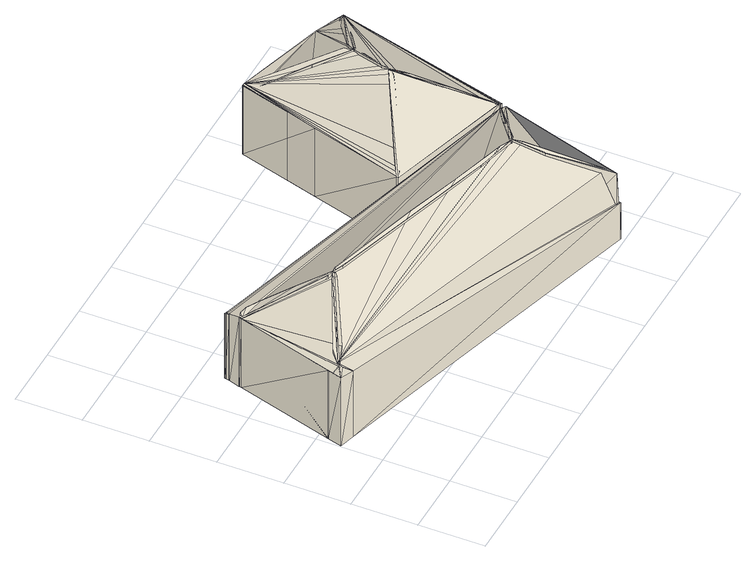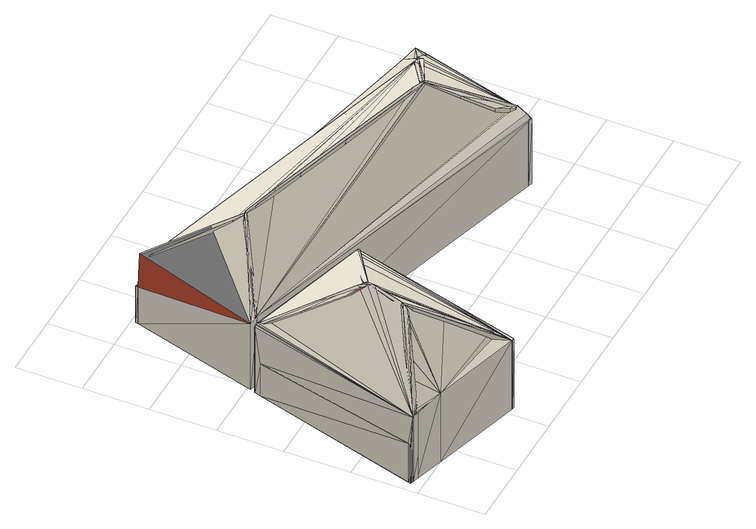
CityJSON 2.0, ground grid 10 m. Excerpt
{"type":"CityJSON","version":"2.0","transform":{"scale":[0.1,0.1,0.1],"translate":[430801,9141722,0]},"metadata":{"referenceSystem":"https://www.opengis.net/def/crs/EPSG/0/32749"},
"CityObjects":{
"building1":{"type":"Building","attributes":{"level_0":26,"level_1":0,"uuid_bgn":"5"},"geometry":[{"type":"MultiSurface","lod":"1","boundaries":[[[0,1,2]],[[0,2,3]],[[0,3,4]],[[0,4,5]],[[0,5,6]],[[0,6,7]],[[0,1,8]],[[0,9,8]],[[1,2,10]],[[1,8,10]],[[2,3,11]],[[2,10,11]],[[3,4,12]],[[3,11,12]],[[4,5,13]],[[4,12,13]],[[5,6,14]],[[5,13,14]],[[6,7,15]],[[6,14,15]],[[7,0,9]],[[7,15,9]],[[16,17,18]],[[16,18,19]],[[16,19,20]],[[16,20,21]],[[16,21,22]],[[16,22,23]],[[16,23,24]],[[16,24,25]],[[16,25,26]],[[16,26,27]],[[16,27,28]],[[16,28,29]],[[16,29,30]],[[16,17,31]],[[16,32,31]],[[17,18,33]],[[17,31,33]],[[18,19,34]],[[18,33,34]],[[19,20,35]],[[19,34,35]],[[20,21,36]],[[20,35,36]],[[21,22,37]],[[21,36,37]],[[22,23,38]],[[22,37,38]],[[23,24,39]],[[23,38,39]],[[24,25,40]],[[24,39,40]],[[25,26,41]],[[25,40,41]],[[26,27,42]],[[26,41,42]],[[27,28,43]],[[27,42,43]],[[28,29,44]],[[28,43,44]],[[29,30,45]],[[29,44,45]],[[30,16,32]],[[30,45,32]],[[46,47,48]],[[46,48,49]],[[46,49,50]],[[46,50,51]],[[46,51,4]],[[46,4,52]],[[46,52,53]],[[46,53,54]],[[46,54,55]],[[46,55,56]],[[46,56,57]],[[46,57,58]],[[46,58,59]],[[46,59,60]],[[46,60,61]],[[46,47,62]],[[46,63,62]],[[47,48,64]],[[47,62,64]],[[48,49,65]],[[48,64,65]],[[49,50,66]],[[49,65,66]],[[50,51,67]],[[50,66,67]],[[51,4,12]],[[51,67,12]],[[4,52,68]],[[4,12,68]],[[52,53,69]],[[52,68,69]],[[53,54,70]],[[53,69,70]],[[54,55,71]],[[54,70,71]],[[55,56,72]],[[55,71,72]],[[56,57,73]],[[56,72,73]],[[57,58,74]],[[57,73,74]],[[58,59,75]],[[58,74,75]],[[59,60,76]],[[59,75,76]],[[60,61,77]],[[60,76,77]],[[61,46,63]],[[61,77,63]],[[78,79,80]],[[78,80,81]],[[78,81,82]],[[78,82,83]],[[78,83,19]],[[78,19,84]],[[78,84,85]],[[78,85,86]],[[78,86,87]],[[78,87,88]],[[78,88,89]],[[78,89,90]],[[78,79,91]],[[78,92,91]],[[79,80,93]],[[79,91,93]],[[80,81,94]],[[80,93,94]],[[81,82,95]],[[81,94,95]],[[82,83,96]],[[82,95,96]],[[83,19,34]],[[83,96,34]],[[19,84,97]],[[19,34,97]],[[84,85,98]],[[84,97,98]],[[85,86,99]],[[85,98,99]],[[86,87,100]],[[86,99,100]],[[87,88,101]],[[87,100,101]],[[88,89,102]],[[88,101,102]],[[89,90,103]],[[89,102,103]],[[90,78,92]],[[90,103,92]],[[104,28,27]],[[104,27,1]],[[104,28,43]],[[104,105,43]],[[28,27,42]],[[28,43,42]],[[27,1,8]],[[27,42,8]],[[1,104,105]],[[1,8,105]],[[106,90,89]],[[106,89,88]],[[106,88,87]],[[106,87,30]],[[106,30,29]],[[106,90,103]],[[106,107,103]],[[90,89,102]],[[90,103,102]],[[89,88,101]],[[89,102,101]],[[88,87,100]],[[88,101,100]],[[87,30,45]],[[87,100,45]],[[30,29,44]],[[30,45,44]],[[29,106,107]],[[29,44,107]],[[78,58,57]],[[78,58,74]],[[78,92,74]],[[58,57,73]],[[58,74,73]],[[57,78,92]],[[57,73,92]],[[60,59,108]],[[60,108,61]],[[60,59,75]],[[60,76,75]],[[59,108,109]],[[59,75,109]],[[108,61,77]],[[108,109,77]],[[61,60,76]],[[61,77,76]],[[0,7,15]],[[0,9,15]],[[78,90,103]],[[78,92,103]]],"semantics":{"surfaces":[{"type":"RoofSurface"},{"type":"GroundSurface"},{"type":"WallSurface"}],"values":[0,1,2,2,2,2,2,2,2,2,2,2,2,2,2,2,2,2,2,2,2,2,2,2,2,2,2,2,2,2,2,2,2,2,2,2,2,2,2,2,2,2,2,2,2,2,2,2,2,2,2,2,2,2,2,2,2,2,2,2,2,2,2,2,2,2,2,2,2,2,2,2,2,2,2,2,2,2,2,2,2,2,2,2,2,2,2,2,2,2,2,2,2,2,2,2,2,2,2,2,2,2,2,2,2,2,2,2,2,2,2,2,2,2,2,2,2,2,2,2,2,2,2,2,2,2,2,2,2,2,2,2,2,2,2,2,2,2,2,2,2,2,2,2,2,2,2,2,2,2,2,2,2,2,2,2,2,2,2,2,2,2,2,2,2,2,2,2,2,2,2,2,2,2,2,2,2,2,2,2,2,2,2,2,2,2,2,2,2,2,2,2,2,2,2,2,2,2,2,2,2,2,2,2]}}]},
"building2":{"type":"Building","attributes":{"level_0":27,"level_1":0,"uuid_bgn":"6"},"geometry":[{"type":"MultiSurface","lod":"1","boundaries":[[[110,111,112]],[[110,112,113]],[[110,113,114]],[[110,114,115]],[[110,115,116]],[[110,116,117]],[[110,117,118]],[[110,118,119]],[[110,111,120]],[[110,121,120]],[[111,112,122]],[[111,120,122]],[[112,113,123]],[[112,122,123]],[[113,114,124]],[[113,123,124]],[[114,115,125]],[[114,124,125]],[[115,116,126]],[[115,125,126]],[[116,117,127]],[[116,126,127]],[[117,118,128]],[[117,127,128]],[[118,119,129]],[[118,128,129]],[[119,110,121]],[[119,129,121]],[[130,131,132]],[[130,132,133]],[[130,133,134]],[[130,134,135]],[[130,135,136]],[[130,136,137]],[[130,137,138]],[[130,138,139]],[[130,139,140]],[[130,140,141]],[[130,141,142]],[[130,142,143]],[[130,143,144]],[[130,144,145]],[[130,145,146]],[[130,146,147]],[[130,131,148]],[[130,149,148]],[[131,132,150]],[[131,148,150]],[[132,133,151]],[[132,150,151]],[[133,134,152]],[[133,151,152]],[[134,135,153]],[[134,152,153]],[[135,136,153]],[[136,137,126]],[[136,153,126]],[[137,138,154]],[[137,126,154]],[[138,139,155]],[[138,154,155]],[[139,140,156]],[[139,155,156]],[[140,141,157]],[[140,156,157]],[[141,142,158]],[[141,157,158]],[[142,143,159]],[[142,158,159]],[[143,144,160]],[[143,159,160]],[[144,145,161]],[[144,160,161]],[[145,146,162]],[[145,161,162]],[[146,147,163]],[[146,162,163]],[[147,130,149]],[[147,163,149]],[[164,165,166]],[[164,166,167]],[[164,167,140]],[[164,140,168]],[[164,168,169]],[[164,169,170]],[[164,170,171]],[[164,171,172]],[[164,172,173]],[[164,173,174]],[[164,174,175]],[[164,175,176]],[[164,165,177]],[[164,178,177]],[[165,166,179]],[[165,177,179]],[[166,167,180]],[[166,179,180]],[[167,140,156]],[[167,180,156]],[[140,168,181]],[[140,156,181]],[[168,169,182]],[[168,181,182]],[[169,170,183]],[[169,182,183]],[[170,171,184]],[[170,183,184]],[[171,172,185]],[[171,184,185]],[[172,173,186]],[[172,185,186]],[[173,174,187]],[[173,186,187]],[[174,175,188]],[[174,187,188]],[[175,176,189]],[[175,188,189]],[[176,164,178]],[[176,189,178]],[[190,191,192]],[[190,192,193]],[[190,193,194]],[[190,194,195]],[[190,195,142]],[[190,142,196]],[[190,196,197]],[[190,197,198]],[[190,198,164]],[[190,191,199]],[[190,200,199]],[[191,192,201]],[[191,199,201]],[[192,193,202]],[[192,201,202]],[[193,194,203]],[[193,202,203]],[[194,195,204]],[[194,203,204]],[[195,142,158]],[[195,204,158]],[[142,196,205]],[[142,158,205]],[[196,197,206]],[[196,205,206]],[[197,198,207]],[[197,206,207]],[[198,164,178]],[[198,207,178]],[[164,190,200]],[[164,178,200]],[[131,130,208]],[[131,208,133]],[[131,133,132]],[[131,130,149]],[[131,148,149]],[[130,208,209]],[[130,149,209]],[[208,133,151]],[[208,209,151]],[[133,132,150]],[[133,151,150]],[[132,131,148]],[[132,150,148]],[[135,134,210]],[[135,210,136]],[[135,134,152]],[[135,153,152]],[[134,210,211]],[[134,152,211]],[[210,136,153]],[[210,211,153]],[[137,136,153]],[[137,126,153]],[[137,117,127]],[[137,126,127]],[[117,137,126]],[[117,127,126]],[[175,174,212]],[[175,212,176]],[[175,174,187]],[[175,188,187]],[[174,212,213]],[[174,187,213]],[[212,176,189]],[[212,213,189]],[[176,175,188]],[[176,189,188]],[[147,191,214]],[[147,214,130]],[[147,191,199]],[[147,163,199]],[[191,214,215]],[[191,199,215]],[[214,130,149]],[[214,215,149]],[[130,147,163]],[[130,149,163]],[[173,117,127]],[[173,186,127]],[[117,173,186]],[[117,127,186]],[[164,176,189]],[[164,178,189]]],"semantics":{"surfaces":[{"type":"RoofSurface"},{"type":"GroundSurface"},{"type":"WallSurface"}],"values":[0,1,2,2,2,2,2,2,2,2,2,2,2,2,2,2,2,2,2,2,2,2,2,2,2,2,2,2,2,2,2,2,2,2,2,2,2,2,2,2,2,2,2,2,2,2,2,2,2,2,2,2,2,2,2,2,2,2,2,2,2,2,2,2,2,2,2,2,2,2,2,2,2,2,2,2,2,2,2,2,2,2,2,2,2,2,2,2,2,2,2,2,2,2,2,2,2,2,2,2,2,2,2,2,2,2,2,2,2,2,2,2,2,2,2,2,2,2,2,2,2,2,2,2,2,2,2,2,2,2,2,2,2,2,2,2,2,2,2,2,2,2,2,2,2,2,2,2,2,2,2,2,2,2,2,2,2,2,2,2,2,2,2,2,2,2,2,2,2,2,2,2,2,2,2,2,2,2,2,2,2,2,2,2,2,2,2,2,2,2,2,2,2,2,2,2,2,2,2,2,2,2,2]}}]}
},
"vertices":[
[605,205,117],[548,10,65],[542,10,120],[493,93,163],[475,134,186],[475,138,187],[554,187,140],[593,209,121],[548,10,0],[605,205,0],[542,10,0],[493,93,0],[475,134,0],[475,138,0],[554,187,0],[593,209,0],[24,179,125],[35,191,137],[118,232,181],[129,236,186],[136,236,186],[283,194,187],[369,168,186],[456,142,187],[478,134,184],[486,123,178],[542,25,122],[546,10,65],[546,7,65],[27,157,117],[24,172,121],[35,191,0],[24,179,0],[118,232,0],[129,236,0],[136,236,0],[283,194,0],[369,168,0],[456,142,0],[478,134,0],[486,123,0],[542,25,0],[546,10,0],[546,7,0],[27,157,0],[24,172,0],[595,208,121],[595,206,121],[591,202,122],[576,191,127],[512,153,164],[486,138,181],[471,134,187],[411,149,185],[144,228,186],[125,236,186],[121,239,183],[54,337,124],[54,340,124],[59,357,119],[61,363,115],[67,363,115],[595,206,0],[595,208,0],[591,202,0],[576,191,0],[512,153,0],[486,138,0],[471,134,0],[411,149,0],[144,228,0],[125,236,0],[121,239,0],[54,337,0],[54,340,0],[59,357,0],[61,363,0],[67,363,0],[53,336,122],[58,341,125],[61,341,126],[69,337,130],[84,322,136],[106,281,160],[129,232,184],[125,228,182],[46,183,137],[24,176,123],[20,176,123],[9,179,119],[9,186,121],[58,341,0],[53,336,0],[61,341,0],[69,337,0],[84,322,0],[106,281,0],[129,232,0],[125,228,0],[46,183,0],[24,176,0],[20,176,0],[9,179,0],[9,186,0],[547,6,65],[547,6,0],[3,164,121],[3,164,0],[61,365,115],[61,365,0],
[531,345,187],[538,345,184],[550,330,175],[554,322,171],[580,269,144],[602,221,120],[602,214,119],[407,271,120],[408,274,121],[430,288,128],[538,345,0],[531,345,0],[550,330,0],[554,322,0],[580,269,0],[602,221,0],[602,214,0],[407,271,0],[408,274,0],[430,288,0],[682,484,115],[685,483,65],[685,478,69],[611,223,57],[608,213,117],[604,213,117],[604,213,119],[602,214,120],[595,224,123],[538,333,182],[535,345,186],[535,356,188],[550,405,187],[557,416,184],[561,420,181],[655,476,124],[662,480,121],[674,484,118],[685,483,0],[682,484,0],[685,478,0],[611,223,0],[608,213,0],[604,213,0],[595,224,0],[538,333,0],[535,345,0],[535,356,0],[550,405,0],[557,416,0],[561,420,0],[655,476,0],[662,480,0],[674,484,0],[490,540,123],[550,420,184],[550,390,185],[538,356,186],[531,337,183],[520,330,176],[445,288,134],[422,277,124],[414,273,122],[408,273,120],[449,415,121],[486,540,123],[489,540,123],[550,420,0],[490,540,0],[550,390,0],[538,356,0],[531,337,0],[520,330,0],[445,288,0],[422,277,0],[414,273,0],[408,273,0],[449,415,0],[486,540,0],[489,540,0],[629,499,122],[674,486,116],[674,480,118],[636,454,139],[606,435,157],[554,405,186],[523,454,162],[493,510,131],[490,517,126],[674,486,0],[629,499,0],[674,480,0],[636,454,0],[606,435,0],[554,405,0],[523,454,0],[493,510,0],[490,517,0],[686,482,65],[686,482,0],[608,212,117],[608,212,0],[486,541,122],[486,541,0],[652,492,120],[652,492,0]
]}
